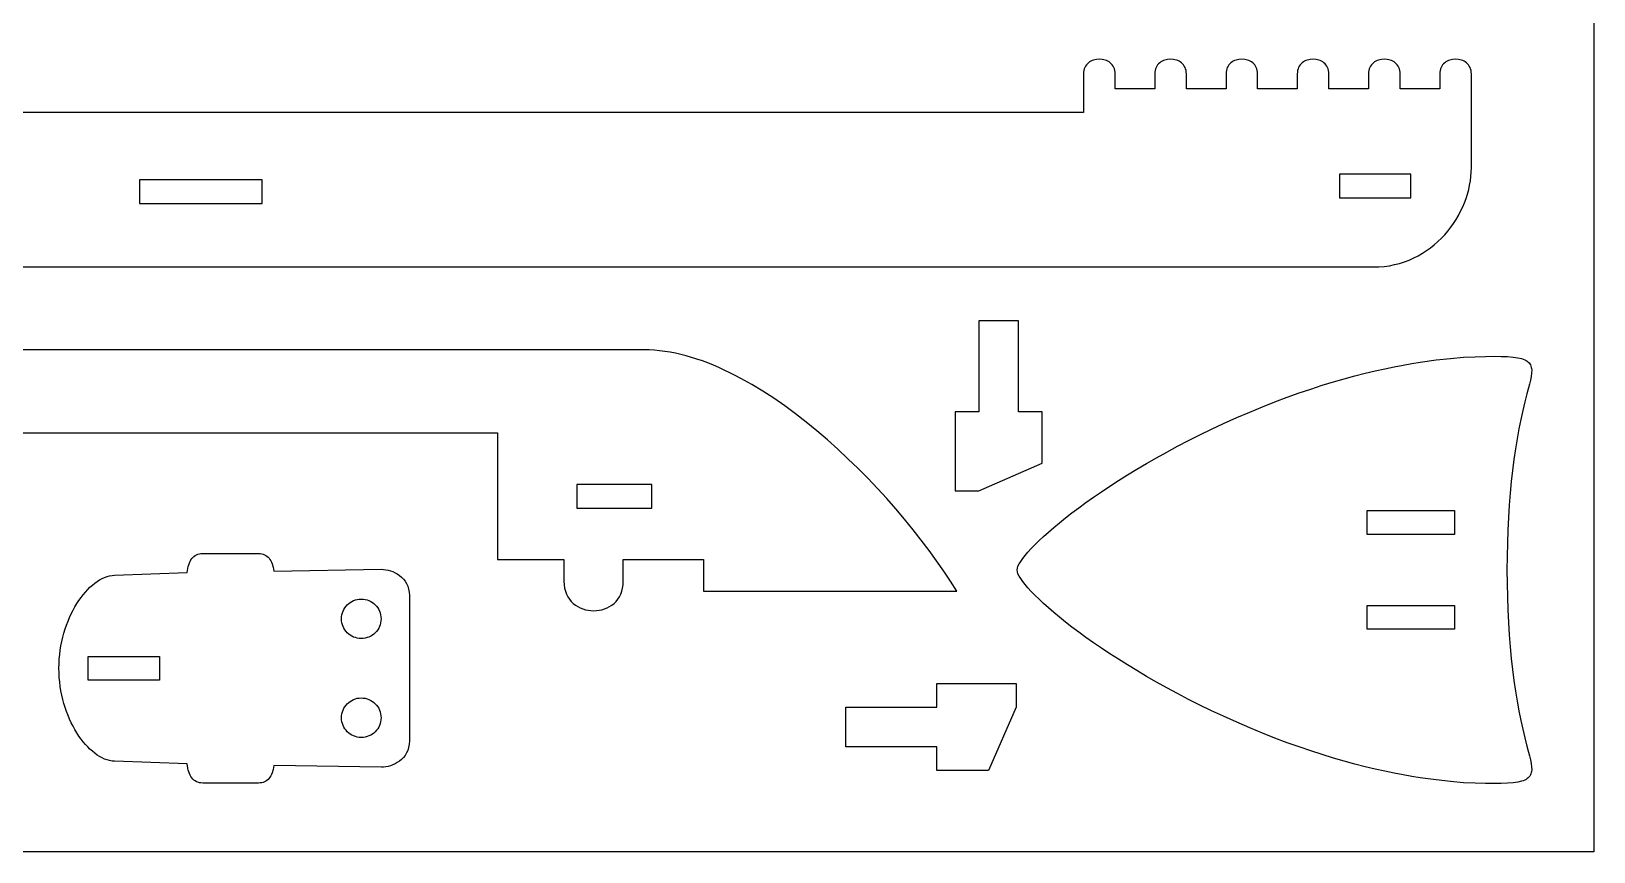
# Model space of a CAD drawing. Extents: x -4267 to 4267, y -2692 to 2692.
# Drawn here: x 1895 to 4267, y -2692 to -1446 of the extents above; entities that cross this region are included whole.
import ezdxf

# ---------------------------------------------------------------- set-up
doc = ezdxf.new("R2010")
doc.units = 0
doc.header["$MEASUREMENT"] = 0
doc.layers.get('0').update_dxf_attribs({"linetype": 'CONTINUOUS'})

msp = doc.modelspace()

# ---------------------------------------------------------------- linework, layer by layer
for p, q in [((4267, -48.1), (4267, -2692.4)), ((3499.8, -1494.4), (3498.2, -1495.9)), ((3501.6, -1493.1), (3499.8, -1494.4)), ((3503.5, -1492), (3501.6, -1493.1)), ((3505.4, -1491), (3503.5, -1492)), ((3507.5, -1490.2), (3505.4, -1491)), ((3509.7, -1489.6), (3507.5, -1490.2)), ((3511.9, -1489.1), (3509.7, -1489.6)), ((3516.3, -1488.8), (3511.9, -1489.1)), ((3520.8, -1489.1), (3516.3, -1488.8)), ((3523, -1489.6), (3520.8, -1489.1)), ((3525.2, -1490.2), (3523, -1489.6)), ((3527.2, -1491), (3525.2, -1490.2)), ((3529.2, -1492), (3527.2, -1491)), ((3531.1, -1493.1), (3529.2, -1492)), ((3532.9, -1494.4), (3531.1, -1493.1)), ((3534.5, -1495.9), (3532.9, -1494.4)), ((3608, -1494.4), (3606.4, -1495.9)), ((3609.7, -1493.1), (3608, -1494.4)), ((3611.6, -1492), (3609.7, -1493.1)), ((3613.6, -1491), (3611.6, -1492)), ((3615.7, -1490.2), (3613.6, -1491)), ((3617.8, -1489.6), (3615.7, -1490.2)), ((3620, -1489.1), (3617.8, -1489.6)), ((3624.5, -1488.8), (3620, -1489.1)), ((3629, -1489.1), (3624.5, -1488.8)), ((3631.2, -1489.6), (3629, -1489.1)), ((3633.3, -1490.2), (3631.2, -1489.6)), ((3635.4, -1491), (3633.3, -1490.2)), ((3637.4, -1492), (3635.4, -1491)), ((3639.3, -1493.1), (3637.4, -1492)), ((3641, -1494.4), (3639.3, -1493.1)), ((3642.7, -1495.9), (3641, -1494.4)), ((3716.2, -1494.4), (3714.6, -1495.9)), ((3717.9, -1493.1), (3716.2, -1494.4)), ((3719.8, -1492), (3717.9, -1493.1)), ((3721.8, -1491), (3719.8, -1492)), ((3723.9, -1490.2), (3721.8, -1491)), ((3726, -1489.6), (3723.9, -1490.2)), ((3728.2, -1489.1), (3726, -1489.6)), ((3732.7, -1488.8), (3728.2, -1489.1)), ((3737.2, -1489.1), (3732.7, -1488.8)), ((3739.4, -1489.6), (3737.2, -1489.1)), ((3741.5, -1490.2), (3739.4, -1489.6)), ((3743.6, -1491), (3741.5, -1490.2)), ((3745.6, -1492), (3743.6, -1491)), ((3747.5, -1493.1), (3745.6, -1492)), ((3749.2, -1494.4), (3747.5, -1493.1)), ((3750.8, -1495.9), (3749.2, -1494.4)), ((3824.3, -1494.4), (3822.7, -1495.9)), ((3826.1, -1493.1), (3824.3, -1494.4)), ((3828, -1492), (3826.1, -1493.1)), ((3830, -1491), (3828, -1492)), ((3832, -1490.2), (3830, -1491)), ((3834.2, -1489.6), (3832, -1490.2)), ((3836.4, -1489.1), (3834.2, -1489.6)), ((3840.9, -1488.8), (3836.4, -1489.1)), ((3845.4, -1489.1), (3840.9, -1488.8)), ((3847.6, -1489.6), (3845.4, -1489.1)), ((3849.7, -1490.2), (3847.6, -1489.6)), ((3851.8, -1491), (3849.7, -1490.2)), ((3853.8, -1492), (3851.8, -1491)), ((3855.6, -1493.1), (3853.8, -1492)), ((3857.4, -1494.4), (3855.6, -1493.1)), ((3859, -1495.9), (3857.4, -1494.4)), ((3932.5, -1494.4), (3930.9, -1495.9)), ((3934.3, -1493.1), (3932.5, -1494.4)), ((3936.2, -1492), (3934.3, -1493.1)), ((3938.1, -1491), (3936.2, -1492)), ((3940.2, -1490.2), (3938.1, -1491)), ((3942.4, -1489.6), (3940.2, -1490.2)), ((3944.6, -1489.1), (3942.4, -1489.6)), ((3949, -1488.8), (3944.6, -1489.1)), ((3953.5, -1489.1), (3949, -1488.8)), ((3955.7, -1489.6), (3953.5, -1489.1)), ((3957.9, -1490.2), (3955.7, -1489.6)), ((3960, -1491), (3957.9, -1490.2)), ((3961.9, -1492), (3960, -1491)), ((3963.8, -1493.1), (3961.9, -1492)), ((3965.6, -1494.4), (3963.8, -1493.1)), ((3967.2, -1495.9), (3965.6, -1494.4)), ((4040.7, -1494.4), (4039.1, -1495.9)), ((4042.5, -1493.1), (4040.7, -1494.4)), ((4044.3, -1492), (4042.5, -1493.1)), ((4046.3, -1491), (4044.3, -1492)), ((4048.4, -1490.2), (4046.3, -1491)), ((4050.5, -1489.6), (4048.4, -1490.2)), ((4052.7, -1489.1), (4050.5, -1489.6)), ((4057.2, -1488.8), (4052.7, -1489.1)), ((4061.7, -1489.1), (4057.2, -1488.8)), ((4063.9, -1489.6), (4061.7, -1489.1)), ((4066.1, -1490.2), (4063.9, -1489.6)), ((4068.1, -1491), (4066.1, -1490.2)), ((4070.1, -1492), (4068.1, -1491)), ((4072, -1493.1), (4070.1, -1492)), ((4073.8, -1494.4), (4072, -1493.1)), ((4075.4, -1495.9), (4073.8, -1494.4)), ((3492.4, -1508.6), (3492.3, -1511.3)), ((3492.3, -1511.3), (3492.3, -1570)), ((3492.8, -1506), (3492.4, -1508.6)), ((3493.5, -1503.6), (3492.8, -1506)), ((3494.4, -1501.5), (3493.5, -1503.6)), ((3495.5, -1499.4), (3494.4, -1501.5)), ((3496.7, -1497.6), (3495.5, -1499.4)), ((3498.2, -1495.9), (3496.7, -1497.6)), ((3535.9, -1497.6), (3534.5, -1495.9)), ((3537.2, -1499.4), (3535.9, -1497.6)), ((3538.3, -1501.5), (3537.2, -1499.4)), ((3539.2, -1503.6), (3538.3, -1501.5)), ((3539.8, -1506), (3539.2, -1503.6)), ((3540.2, -1508.6), (3539.8, -1506)), ((3540.4, -1511.3), (3540.2, -1508.6)), ((3540.4, -1534), (3540.4, -1511.3)), ((3600.6, -1508.6), (3600.5, -1511.3)), ((3600.5, -1511.3), (3600.5, -1534)), ((3601, -1506), (3600.6, -1508.6)), ((3601.7, -1503.6), (3601, -1506)), ((3602.5, -1501.5), (3601.7, -1503.6)), ((3603.6, -1499.4), (3602.5, -1501.5)), ((3604.9, -1497.6), (3603.6, -1499.4)), ((3606.4, -1495.9), (3604.9, -1497.6)), ((3644.1, -1497.6), (3642.7, -1495.9)), ((3645.4, -1499.4), (3644.1, -1497.6)), ((3646.5, -1501.5), (3645.4, -1499.4)), ((3647.4, -1503.6), (3646.5, -1501.5)), ((3648, -1506), (3647.4, -1503.6)), ((3648.4, -1508.6), (3648, -1506)), ((3648.6, -1511.3), (3648.4, -1508.6)), ((3648.6, -1534), (3648.6, -1511.3)), ((3708.8, -1508.6), (3708.7, -1511.3)), ((3708.7, -1511.3), (3708.7, -1534)), ((3709.2, -1506), (3708.8, -1508.6)), ((3709.8, -1503.6), (3709.2, -1506)), ((3710.7, -1501.5), (3709.8, -1503.6)), ((3711.8, -1499.4), (3710.7, -1501.5)), ((3713.1, -1497.6), (3711.8, -1499.4)), ((3714.6, -1495.9), (3713.1, -1497.6)), ((3752.3, -1497.6), (3750.8, -1495.9)), ((3753.6, -1499.4), (3752.3, -1497.6)), ((3754.7, -1501.5), (3753.6, -1499.4)), ((3755.5, -1503.6), (3754.7, -1501.5)), ((3756.2, -1506), (3755.5, -1503.6)), ((3756.6, -1508.6), (3756.2, -1506)), ((3756.7, -1511.3), (3756.6, -1508.6)), ((3756.7, -1534), (3756.7, -1511.3)), ((3817, -1508.6), (3816.8, -1511.3)), ((3816.8, -1511.3), (3816.8, -1534)), ((3817.4, -1506), (3817, -1508.6)), ((3818, -1503.6), (3817.4, -1506)), ((3818.9, -1501.5), (3818, -1503.6)), ((3820, -1499.4), (3818.9, -1501.5)), ((3821.3, -1497.6), (3820, -1499.4)), ((3822.7, -1495.9), (3821.3, -1497.6)), ((3860.5, -1497.6), (3859, -1495.9)), ((3861.8, -1499.4), (3860.5, -1497.6)), ((3862.8, -1501.5), (3861.8, -1499.4)), ((3863.7, -1503.6), (3862.8, -1501.5)), ((3864.4, -1506), (3863.7, -1503.6)), ((3864.8, -1508.6), (3864.4, -1506)), ((3864.9, -1511.3), (3864.8, -1508.6)), ((3864.9, -1534), (3864.9, -1511.3)), ((3925.1, -1508.6), (3925, -1511.3)), ((3925, -1511.3), (3925, -1534)), ((3925.5, -1506), (3925.1, -1508.6)), ((3926.2, -1503.6), (3925.5, -1506)), ((3927.1, -1501.5), (3926.2, -1503.6)), ((3928.2, -1499.4), (3927.1, -1501.5)), ((3929.4, -1497.6), (3928.2, -1499.4)), ((3930.9, -1495.9), (3929.4, -1497.6)), ((3968.7, -1497.6), (3967.2, -1495.9)), ((3969.9, -1499.4), (3968.7, -1497.6)), ((3971, -1501.5), (3969.9, -1499.4)), ((3971.9, -1503.6), (3971, -1501.5)), ((3972.5, -1506), (3971.9, -1503.6)), ((3973, -1508.6), (3972.5, -1506)), ((3973.1, -1511.3), (3973, -1508.6)), ((3973.1, -1534), (3973.1, -1511.3)), ((4033.3, -1508.6), (4033.2, -1511.3)), ((4033.2, -1511.3), (4033.2, -1534)), ((4033.7, -1506), (4033.3, -1508.6)), ((4034.4, -1503.6), (4033.7, -1506)), ((4035.3, -1501.5), (4034.4, -1503.6)), ((4036.3, -1499.4), (4035.3, -1501.5)), ((4037.6, -1497.6), (4036.3, -1499.4)), ((4039.1, -1495.9), (4037.6, -1497.6)), ((4076.8, -1497.6), (4075.4, -1495.9)), ((4078.1, -1499.4), (4076.8, -1497.6)), ((4079.2, -1501.5), (4078.1, -1499.4)), ((4080.1, -1503.6), (4079.2, -1501.5)), ((4080.7, -1506), (4080.1, -1503.6)), ((4081.1, -1508.6), (4080.7, -1506)), ((4081.3, -1511.3), (4081.1, -1508.6)), ((4081.3, -1653.6), (4081.3, -1511.3)), ((3600.5, -1534), (3540.4, -1534)), ((3708.7, -1534), (3648.6, -1534)), ((3816.8, -1534), (3756.7, -1534)), ((3925, -1534), (3864.9, -1534)), ((4033.2, -1534), (3973.1, -1534)), ((3492.3, -1570), (1845.3, -1570)), ((4080.6, -1666.9), (4081.1, -1660.2)), ((4081.1, -1660.2), (4081.3, -1653.6)), ((2245.4, -1672.2), (2059.1, -1672.2)), ((2059.1, -1672.2), (2059.1, -1708.2)), ((2245.4, -1708.2), (2245.4, -1672.2)), ((3881, -1663.2), (3881, -1699.2)), ((3989.2, -1663.2), (3881, -1663.2)), ((3989.2, -1699.2), (3989.2, -1663.2)), ((4077.1, -1686.9), (4078.6, -1680.3)), ((4078.6, -1680.3), (4079.7, -1673.6)), ((4079.7, -1673.6), (4080.6, -1666.9)), ((3881, -1699.2), (3989.2, -1699.2)), ((4068, -1713.3), (4070.7, -1706.8)), ((4070.7, -1706.8), (4073.2, -1700.2)), ((4073.2, -1700.2), (4075.3, -1693.6)), ((4075.3, -1693.6), (4077.1, -1686.9)), ((2059.1, -1708.2), (2245.4, -1708.2)), ((4058, -1732.2), (4061.6, -1726)), ((4061.6, -1726), (4064.9, -1719.7)), ((4064.9, -1719.7), (4068, -1713.3)), ((4035.7, -1760.7), (4040.7, -1755.4)), ((4040.7, -1755.4), (4045.4, -1749.8)), ((4045.4, -1749.8), (4049.9, -1744.1)), ((4049.9, -1744.1), (4054.1, -1738.2)), ((4054.1, -1738.2), (4058, -1732.2)), ((4013.2, -1779.5), (4019.2, -1775.2)), ((4019.2, -1775.2), (4024.9, -1770.6)), ((4024.9, -1770.6), (4030.5, -1765.8)), ((4030.5, -1765.8), (4035.7, -1760.7)), ((3948.7, -1803.5), (3956.8, -1802.4)), ((3956.8, -1802.4), (3964.6, -1800.8)), ((3964.6, -1800.8), (3972.2, -1798.9)), ((3972.2, -1798.9), (3979.6, -1796.5)), ((3979.6, -1796.5), (3986.7, -1793.8)), ((3986.7, -1793.8), (3993.7, -1790.7)), ((3993.7, -1790.7), (4000.4, -1787.3)), ((4000.4, -1787.3), (4006.9, -1783.6)), ((4006.9, -1783.6), (4013.2, -1779.5)), ((1444, -1804.4), (3932.1, -1804.4)), ((3932.1, -1804.4), (3940.5, -1804.2)), ((3940.5, -1804.2), (3948.7, -1803.5)), ((3393.7, -1886), (3333.6, -1886)), ((3333.6, -1886), (3333.6, -2024.2)), ((3393.7, -2024.2), (3393.7, -1886)), ((2825.2, -1930.1), (325.2, -1930.1)), ((2833, -1930.3), (2825.2, -1930.1)), ((2840.8, -1930.7), (2833, -1930.3)), ((2848.8, -1931.5), (2840.8, -1930.7)), ((2856.7, -1932.5), (2848.8, -1931.5)), ((2864.8, -1933.8), (2856.7, -1932.5)), ((2872.8, -1935.4), (2864.8, -1933.8)), ((2881, -1937.2), (2872.8, -1935.4)), ((2889.1, -1939.3), (2881, -1937.2)), ((2897.3, -1941.7), (2889.1, -1939.3)), ((2905.5, -1944.3), (2897.3, -1941.7)), ((2913.8, -1947.1), (2905.5, -1944.3)), ((4027.7, -1945.6), (4049.7, -1943.2)), ((4049.7, -1943.2), (4069.5, -1941.5)), ((4069.5, -1941.5), (4087.2, -1940.6)), ((4087.2, -1940.6), (4102.6, -1940.1)), ((4102.6, -1940.1), (4115.7, -1940)), ((4115.7, -1940), (4126.4, -1940.1)), ((4126.4, -1940.1), (4136, -1940.5)), ((4136, -1940.5), (4144.4, -1941.2)), ((4144.4, -1941.2), (4151.5, -1942.2)), ((4151.5, -1942.2), (4157.4, -1943.6)), ((4157.4, -1943.6), (4159.9, -1944.4)), ((4159.9, -1944.4), (4162.2, -1945.4)), ((2922.1, -1950.2), (2913.8, -1947.1)), ((2930.4, -1953.6), (2922.1, -1950.2)), ((2938.7, -1957.1), (2930.4, -1953.6)), ((2947, -1960.9), (2938.7, -1957.1)), ((2955.4, -1964.9), (2947, -1960.9)), ((2963.7, -1969.1), (2955.4, -1964.9)), ((3904.3, -1969.8), (3919.9, -1965.8)), ((3919.9, -1965.8), (3935, -1962.2)), ((3935, -1962.2), (3949.7, -1958.9)), ((3949.7, -1958.9), (3963.9, -1956)), ((3963.9, -1956), (3977.7, -1953.3)), ((3977.7, -1953.3), (3990.9, -1951)), ((3990.9, -1951), (4003.7, -1949)), ((4003.7, -1949), (4027.7, -1945.6)), ((4162.2, -1945.4), (4164.2, -1946.4)), ((4164.2, -1946.4), (4166, -1947.6)), ((4166, -1947.6), (4167.6, -1948.8)), ((4167.6, -1948.8), (4168.9, -1950.2)), ((4168.9, -1950.2), (4170.1, -1951.6)), ((4170.1, -1951.6), (4171, -1953.2)), ((4171, -1953.2), (4171.7, -1954.9)), ((4171.7, -1954.9), (4172.2, -1956.8)), ((4172.7, -1965.4), (4172.1, -1970.5)), ((4172.2, -1956.8), (4172.6, -1958.7)), ((4172.6, -1958.7), (4172.8, -1960.8)), ((4172.8, -1960.8), (4172.7, -1965.4)), ((2972.1, -1973.5), (2963.7, -1969.1)), ((2988.8, -1982.9), (2972.1, -1973.5)), ((3005.5, -1993), (2988.8, -1982.9)), ((3819.8, -1995.7), (3837.5, -1989.7)), ((3837.5, -1989.7), (3854.9, -1984.1)), ((3854.9, -1984.1), (3871.8, -1978.9)), ((3871.8, -1978.9), (3888.3, -1974.1)), ((3888.3, -1974.1), (3904.3, -1969.8)), ((4169.5, -1982.5), (4165.6, -1997)), ((4171, -1976.2), (4169.5, -1982.5)), ((4172.1, -1970.5), (4171, -1976.2)), ((3022.2, -2003.8), (3005.5, -1993)), ((3038.7, -2015.3), (3022.2, -2003.8)), ((3055.2, -2027.4), (3038.7, -2015.3)), ((3764.1, -2016.7), (3783, -2009.2)), ((3783, -2009.2), (3801.6, -2002.2)), ((3801.6, -2002.2), (3819.8, -1995.7)), ((4162.3, -2009.4), (4159.2, -2022.5)), ((4165.6, -1997), (4162.3, -2009.4)), ((3071.5, -2040.1), (3055.2, -2027.4)), ((3333.6, -2024.2), (3297.5, -2024.2)), ((3297.5, -2024.2), (3297.5, -2144.4)), ((3429.7, -2024.2), (3393.7, -2024.2)), ((3429.7, -2102.4), (3429.7, -2024.2)), ((3705, -2042.3), (3725, -2033.2)), ((3725, -2033.2), (3744.8, -2024.7)), ((3744.8, -2024.7), (3764.1, -2016.7)), ((4156.2, -2036.1), (4153.4, -2050.4)), ((4159.2, -2022.5), (4156.2, -2036.1)), ((391.2, -2056.4), (2602.8, -2056.4)), ((2602.8, -2056.4), (2602.8, -2248.7)), ((3087.6, -2053.3), (3071.5, -2040.1)), ((3103.6, -2066.9), (3087.6, -2053.3)), ((3652, -2068), (3669.2, -2059.4)), ((3669.2, -2059.4), (3686.8, -2050.8)), ((3686.8, -2050.8), (3705, -2042.3)), ((4153.4, -2050.4), (4150.7, -2065.2)), ((3119.3, -2081), (3103.6, -2066.9)), ((3134.8, -2095.5), (3119.3, -2081)), ((3603.3, -2094.2), (3619, -2085.5)), ((3619, -2085.5), (3635.3, -2076.7)), ((3635.3, -2076.7), (3652, -2068)), ((4148.2, -2080.7), (4145.9, -2096.6)), ((4150.7, -2065.2), (4148.2, -2080.7)), ((3150, -2110.3), (3134.8, -2095.5)), ((3164.9, -2125.3), (3150, -2110.3)), ((3333.6, -2144.4), (3429.7, -2102.4)), ((3573.3, -2111.6), (3588.1, -2102.9)), ((3588.1, -2102.9), (3603.3, -2094.2)), ((4145.9, -2096.6), (4143.7, -2113.2)), ((2837.2, -2134.5), (2723, -2134.5)), ((2723, -2134.5), (2723, -2170.5)), ((2837.2, -2170.5), (2837.2, -2134.5)), ((3179.4, -2140.6), (3164.9, -2125.3)), ((3532.3, -2137.3), (3545.5, -2128.8)), ((3545.5, -2128.8), (3559.1, -2120.2)), ((3559.1, -2120.2), (3573.3, -2111.6)), ((4141.8, -2130.3), (4140.1, -2147.9)), ((4143.7, -2113.2), (4141.8, -2130.3)), ((3193.6, -2156.1), (3179.4, -2140.6)), ((3207.4, -2171.8), (3193.6, -2156.1)), ((3297.5, -2144.4), (3333.6, -2144.4)), ((3496.1, -2162), (3507.6, -2153.9)), ((3507.6, -2153.9), (3519.7, -2145.7)), ((3519.7, -2145.7), (3532.3, -2137.3)), ((4140.1, -2147.9), (4138.7, -2166.1)), ((2723, -2170.5), (2837.2, -2170.5)), ((3220.7, -2187.5), (3207.4, -2171.8)), ((3465, -2185.4), (3474.8, -2177.8)), ((3474.8, -2177.8), (3485.2, -2170)), ((3485.2, -2170), (3496.1, -2162)), ((3923.2, -2174.4), (4055.4, -2174.4)), ((3923.2, -2210.4), (3923.2, -2174.4)), ((4055.4, -2174.4), (4055.4, -2210.4)), ((4138.7, -2166.1), (4137.4, -2184.7)), ((3233.6, -2203.3), (3220.7, -2187.5)), ((3246, -2219.2), (3233.6, -2203.3)), ((3439.1, -2206.9), (3447.1, -2200)), ((3447.1, -2200), (3455.7, -2192.8)), ((3455.7, -2192.8), (3465, -2185.4)), ((4136.5, -2203.9), (4135.8, -2223.6)), ((4137.4, -2184.7), (4136.5, -2203.9)), ((3258, -2234.9), (3246, -2219.2)), ((3413, -2231.8), (3418.6, -2226.1)), ((3418.6, -2226.1), (3424.8, -2220)), ((3424.8, -2220), (3431.6, -2213.6)), ((3431.6, -2213.6), (3439.1, -2206.9)), ((4055.4, -2210.4), (3923.2, -2210.4)), ((4135.8, -2223.6), (4135.3, -2243.8)), ((2134.9, -2253.9), (2136, -2251.5)), ((2136, -2251.5), (2137.2, -2249.3)), ((2137.2, -2249.3), (2138.6, -2247.3)), ((2138.6, -2247.3), (2140.2, -2245.5)), ((2140.2, -2245.5), (2141.8, -2244)), ((2141.8, -2244), (2143.7, -2242.6)), ((2143.7, -2242.6), (2145.7, -2241.5)), ((2145.7, -2241.5), (2147.8, -2240.6)), ((2147.8, -2240.6), (2150.1, -2240)), ((2150.1, -2240), (2152.5, -2239.6)), ((2152.5, -2239.6), (2155.1, -2239.5)), ((2155.1, -2239.5), (2239.9, -2239.5)), ((2239.9, -2239.5), (2242.3, -2239.6)), ((2242.3, -2239.6), (2244.7, -2239.9)), ((2244.7, -2239.9), (2246.9, -2240.5)), ((2246.9, -2240.5), (2248.9, -2241.3)), ((2248.9, -2241.3), (2250.8, -2242.3)), ((2250.8, -2242.3), (2252.6, -2243.6)), ((2252.6, -2243.6), (2254.3, -2245)), ((2254.3, -2245), (2255.8, -2246.6)), ((2255.8, -2246.6), (2257.1, -2248.5)), ((2257.1, -2248.5), (2258.4, -2250.5)), ((2258.4, -2250.5), (2259.5, -2252.7)), ((2259.5, -2252.7), (2260.5, -2255)), ((2602.8, -2248.7), (2703.5, -2248.7)), ((2703.5, -2248.7), (2703.5, -2281.7)), ((2793.7, -2281.7), (2793.7, -2248.7)), ((2793.7, -2248.7), (2915.3, -2248.7)), ((2915.3, -2248.7), (2915.3, -2296.8)), ((3269.3, -2250.6), (3258, -2234.9)), ((3280.1, -2266.2), (3269.3, -2250.6)), ((3394.6, -2255.3), (3397, -2251.4)), ((3397, -2251.4), (3400, -2247.1)), ((3400, -2247.1), (3403.7, -2242.4)), ((3403.7, -2242.4), (3408, -2237.3)), ((3408, -2237.3), (3413, -2231.8)), ((4135.3, -2243.8), (4135.2, -2264.5)), ((2002.5, -2277.6), (2006.2, -2275.9)), ((2006.2, -2275.9), (2010, -2274.6)), ((2010, -2274.6), (2013.8, -2273.5)), ((2013.8, -2273.5), (2017.6, -2272.9)), ((2017.6, -2272.9), (2021.4, -2272.5)), ((2021.4, -2272.5), (2131.6, -2268.5)), ((2131.6, -2268.5), (2132.5, -2262.2)), ((2132.5, -2262.2), (2133.2, -2259.2)), ((2133.2, -2259.2), (2134, -2256.5)), ((2134, -2256.5), (2134.9, -2253.9)), ((2260.5, -2255), (2262, -2260.3)), ((2262, -2260.3), (2263, -2266.1)), ((2263, -2266.1), (2426.7, -2263.5)), ((2426.7, -2263.5), (2429.8, -2263.7)), ((2429.8, -2263.7), (2433.1, -2264.1)), ((2433.1, -2264.1), (2436.6, -2264.8)), ((2436.6, -2264.8), (2440.1, -2265.8)), ((2440.1, -2265.8), (2443.6, -2267)), ((2443.6, -2267), (2447.1, -2268.6)), ((2447.1, -2268.6), (2450.6, -2270.6)), ((2450.6, -2270.6), (2453.8, -2272.8)), ((2453.8, -2272.8), (2457, -2275.4)), ((2457, -2275.4), (2459.8, -2278.3)), ((3290.4, -2281.6), (3280.1, -2266.2)), ((3391.5, -2264.5), (3391.9, -2261.9)), ((3391.9, -2267.1), (3391.5, -2264.5)), ((3391.9, -2261.9), (3392.9, -2258.8)), ((3392.9, -2270.2), (3391.9, -2267.1)), ((3392.9, -2258.8), (3394.6, -2255.3)), ((3394.6, -2273.7), (3392.9, -2270.2)), ((3397, -2277.6), (3394.6, -2273.7)), ((4135.2, -2264.5), (4135.3, -2285.2)), ((1973.7, -2302.1), (1977, -2298.1)), ((1977, -2298.1), (1980.5, -2294.3)), ((1980.5, -2294.3), (1984, -2290.8)), ((1984, -2290.8), (1987.6, -2287.6)), ((1987.6, -2287.6), (1991.3, -2284.7)), ((1991.3, -2284.7), (1995, -2282)), ((1995, -2282), (1998.7, -2279.7)), ((1998.7, -2279.7), (2002.5, -2277.6)), ((2459.8, -2278.3), (2462.4, -2281.6)), ((2462.4, -2281.6), (2464.6, -2285.2)), ((2464.6, -2285.2), (2466.4, -2289.2)), ((2466.4, -2289.2), (2467.8, -2293.5)), ((2467.8, -2293.5), (2468.7, -2298.3)), ((2468.7, -2298.3), (2469, -2303.4)), ((2703.5, -2281.7), (2703.8, -2287.1)), ((2703.8, -2287.1), (2704.5, -2292.2)), ((2704.5, -2292.2), (2705.7, -2296.9)), ((2705.7, -2296.9), (2707.4, -2301.2)), ((2789.8, -2301.2), (2791.4, -2296.9)), ((2791.4, -2296.9), (2792.6, -2292.2)), ((2792.6, -2292.2), (2793.4, -2287.1)), ((2793.4, -2287.1), (2793.7, -2281.7)), ((2915.3, -2296.8), (3300, -2296.8)), ((3300, -2296.8), (3290.4, -2281.6)), ((3400, -2281.9), (3397, -2277.6)), ((3403.7, -2286.6), (3400, -2281.9)), ((3408, -2291.7), (3403.7, -2286.6)), ((3413, -2297.2), (3408, -2291.7)), ((3418.6, -2302.9), (3413, -2297.2)), ((4135.3, -2285.2), (4135.8, -2305.4)), ((1958.3, -2325.6), (1961.2, -2320.5)), ((1961.2, -2320.5), (1964.1, -2315.6)), ((1964.1, -2315.6), (1967.2, -2310.9)), ((1967.2, -2310.9), (1970.4, -2306.4)), ((1970.4, -2306.4), (1973.7, -2302.1)), ((2368.2, -2326.9), (2369.4, -2324.3)), ((2369.4, -2324.3), (2370.9, -2321.8)), ((2370.9, -2321.8), (2372.7, -2319.5)), ((2372.7, -2319.5), (2374.6, -2317.4)), ((2374.6, -2317.4), (2376.8, -2315.5)), ((2376.8, -2315.5), (2379.1, -2313.7)), ((2379.1, -2313.7), (2381.5, -2312.2)), ((2381.5, -2312.2), (2384.2, -2311)), ((2384.2, -2311), (2386.9, -2309.9)), ((2386.9, -2309.9), (2389.8, -2309.2)), ((2389.8, -2309.2), (2392.8, -2308.7)), ((2392.8, -2308.7), (2395.9, -2308.6)), ((2395.9, -2308.6), (2398.9, -2308.7)), ((2398.9, -2308.7), (2401.9, -2309.2)), ((2401.9, -2309.2), (2404.8, -2309.9)), ((2404.8, -2309.9), (2407.6, -2311)), ((2407.6, -2311), (2410.2, -2312.2)), ((2410.2, -2312.2), (2412.7, -2313.7)), ((2412.7, -2313.7), (2415, -2315.5)), ((2415, -2315.5), (2417.1, -2317.4)), ((2417.1, -2317.4), (2419.1, -2319.5)), ((2419.1, -2319.5), (2420.8, -2321.8)), ((2420.8, -2321.8), (2422.3, -2324.3)), ((2422.3, -2324.3), (2423.6, -2326.9)), ((2469, -2303.4), (2469, -2524.1)), ((2707.4, -2301.2), (2709.4, -2305.3)), ((2709.4, -2305.3), (2711.8, -2308.9)), ((2711.8, -2308.9), (2714.6, -2312.2)), ((2714.6, -2312.2), (2717.6, -2315.2)), ((2717.6, -2315.2), (2720.9, -2317.8)), ((2720.9, -2317.8), (2724.4, -2320.1)), ((2724.4, -2320.1), (2728.1, -2322)), ((2728.1, -2322), (2732, -2323.6)), ((2732, -2323.6), (2736.1, -2324.8)), ((2761.1, -2324.8), (2765.1, -2323.6)), ((2765.1, -2323.6), (2769, -2322)), ((2769, -2322), (2772.8, -2320.1)), ((2772.8, -2320.1), (2776.3, -2317.8)), ((2776.3, -2317.8), (2779.6, -2315.2)), ((2779.6, -2315.2), (2782.6, -2312.2)), ((2782.6, -2312.2), (2785.3, -2308.9)), ((2785.3, -2308.9), (2787.7, -2305.3)), ((2787.7, -2305.3), (2789.8, -2301.2)), ((3424.8, -2309), (3418.6, -2302.9)), ((3431.6, -2315.4), (3424.8, -2309)), ((3439.1, -2322.1), (3431.6, -2315.4)), ((3447.1, -2329), (3439.1, -2322.1)), ((3923.2, -2318.6), (4055.4, -2318.6)), ((3923.2, -2354.6), (3923.2, -2318.6)), ((4055.4, -2318.6), (4055.4, -2354.6)), ((4135.8, -2305.4), (4136.5, -2325.1)), ((1946.4, -2354.1), (1948.4, -2348.1)), ((1948.4, -2348.1), (1950.7, -2342.2)), ((1950.7, -2342.2), (1953.1, -2336.5)), ((1953.1, -2336.5), (1955.6, -2331)), ((1955.6, -2331), (1958.3, -2325.6)), ((2365.8, -2338.6), (2366, -2335.6)), ((2366, -2341.7), (2365.8, -2338.6)), ((2366, -2335.6), (2366.4, -2332.6)), ((2366.4, -2344.7), (2366, -2341.7)), ((2366.4, -2332.6), (2367.2, -2329.7)), ((2367.2, -2347.6), (2366.4, -2344.7)), ((2367.2, -2329.7), (2368.2, -2326.9)), ((2368.2, -2350.3), (2367.2, -2347.6)), ((2423.6, -2326.9), (2424.6, -2329.7)), ((2424.6, -2347.6), (2423.6, -2350.3)), ((2424.6, -2329.7), (2425.3, -2332.6)), ((2425.3, -2344.7), (2424.6, -2347.6)), ((2425.3, -2332.6), (2425.8, -2335.6)), ((2425.8, -2341.7), (2425.3, -2344.7)), ((2425.8, -2335.6), (2425.9, -2338.6)), ((2425.9, -2338.6), (2425.8, -2341.7)), ((2736.1, -2324.8), (2740.2, -2325.7)), ((2740.2, -2325.7), (2744.4, -2326.2)), ((2744.4, -2326.2), (2748.6, -2326.4)), ((2748.6, -2326.4), (2752.8, -2326.2)), ((2752.8, -2326.2), (2757, -2325.7)), ((2757, -2325.7), (2761.1, -2324.8)), ((3455.7, -2336.2), (3447.1, -2329)), ((3465, -2343.6), (3455.7, -2336.2)), ((3474.8, -2351.2), (3465, -2343.6)), ((4136.5, -2325.1), (4137.4, -2344.3)), ((4137.4, -2344.3), (4138.7, -2362.9)), ((1941.3, -2373), (1942.8, -2366.6)), ((1942.8, -2366.6), (1944.5, -2360.3)), ((1944.5, -2360.3), (1946.4, -2354.1)), ((2369.4, -2353), (2368.2, -2350.3)), ((2370.9, -2355.4), (2369.4, -2353)), ((2372.7, -2357.8), (2370.9, -2355.4)), ((2374.6, -2359.9), (2372.7, -2357.8)), ((2376.8, -2361.8), (2374.6, -2359.9)), ((2379.1, -2363.6), (2376.8, -2361.8)), ((2381.5, -2365.1), (2379.1, -2363.6)), ((2384.2, -2366.3), (2381.5, -2365.1)), ((2386.9, -2367.3), (2384.2, -2366.3)), ((2389.8, -2368.1), (2386.9, -2367.3)), ((2392.8, -2368.5), (2389.8, -2368.1)), ((2395.9, -2368.7), (2392.8, -2368.5)), ((2398.9, -2368.5), (2395.9, -2368.7)), ((2401.9, -2368.1), (2398.9, -2368.5)), ((2404.8, -2367.3), (2401.9, -2368.1)), ((2407.6, -2366.3), (2404.8, -2367.3)), ((2410.2, -2365.1), (2407.6, -2366.3)), ((2412.7, -2363.6), (2410.2, -2365.1)), ((2415, -2361.8), (2412.7, -2363.6)), ((2417.1, -2359.9), (2415, -2361.8)), ((2419.1, -2357.8), (2417.1, -2359.9)), ((2420.8, -2355.4), (2419.1, -2357.8)), ((2422.3, -2353), (2420.8, -2355.4)), ((2423.6, -2350.3), (2422.3, -2353)), ((3485.2, -2359), (3474.8, -2351.2)), ((3496.1, -2367), (3485.2, -2359)), ((3507.6, -2375.1), (3496.1, -2367)), ((4055.4, -2354.6), (3923.2, -2354.6)), ((4138.7, -2362.9), (4140.1, -2381.1)), ((1937.4, -2399.8), (1938, -2393)), ((1938, -2393), (1938.9, -2386.2)), ((1938.9, -2386.2), (1940, -2379.6)), ((1940, -2379.6), (1941.3, -2373)), ((1981.1, -2431.8), (1981.1, -2395.7)), ((1981.1, -2395.7), (2089.3, -2395.7)), ((2089.3, -2395.7), (2089.3, -2431.8)), ((3519.7, -2383.3), (3507.6, -2375.1)), ((3532.3, -2391.7), (3519.7, -2383.3)), ((3545.5, -2400.2), (3532.3, -2391.7)), ((4140.1, -2381.1), (4141.8, -2398.7)), ((1936.9, -2413.8), (1937, -2406.8)), ((1937, -2420.8), (1936.9, -2413.8)), ((1937, -2406.8), (1937.4, -2399.8)), ((3559.1, -2408.8), (3545.5, -2400.2)), ((3573.3, -2417.4), (3559.1, -2408.8)), ((3588.1, -2426.1), (3573.3, -2417.4)), ((4141.8, -2398.7), (4143.7, -2415.8)), ((4143.7, -2415.8), (4145.9, -2432.4)), ((1937.4, -2427.7), (1937, -2420.8)), ((1938, -2434.5), (1937.4, -2427.7)), ((1938.9, -2441.3), (1938, -2434.5)), ((1940, -2448), (1938.9, -2441.3)), ((2089.3, -2431.8), (1981.1, -2431.8)), ((3269.8, -2436.8), (3390, -2436.8)), ((3269.8, -2472.8), (3269.8, -2436.8)), ((3390, -2436.8), (3390, -2472.8)), ((3603.3, -2434.8), (3588.1, -2426.1)), ((3619, -2443.5), (3603.3, -2434.8)), ((4145.9, -2432.4), (4148.2, -2448.3)), ((1941.3, -2454.5), (1940, -2448)), ((1942.8, -2461), (1941.3, -2454.5)), ((1944.5, -2467.3), (1942.8, -2461)), ((2374.6, -2467.6), (2376.8, -2465.7)), ((2376.8, -2465.7), (2379.1, -2464)), ((2379.1, -2464), (2381.5, -2462.5)), ((2381.5, -2462.5), (2384.2, -2461.2)), ((2384.2, -2461.2), (2386.9, -2460.2)), ((2386.9, -2460.2), (2389.8, -2459.4)), ((2389.8, -2459.4), (2392.8, -2459)), ((2392.8, -2459), (2395.9, -2458.8)), ((2395.9, -2458.8), (2398.9, -2459)), ((2398.9, -2459), (2401.9, -2459.4)), ((2401.9, -2459.4), (2404.8, -2460.2)), ((2404.8, -2460.2), (2407.6, -2461.2)), ((2407.6, -2461.2), (2410.2, -2462.5)), ((2410.2, -2462.5), (2412.7, -2464)), ((2412.7, -2464), (2415, -2465.7)), ((2415, -2465.7), (2417.1, -2467.6)), ((3635.3, -2452.3), (3619, -2443.5)), ((3652, -2461), (3635.3, -2452.3)), ((3669.2, -2469.6), (3652, -2461)), ((4148.2, -2448.3), (4150.7, -2463.8)), ((4150.7, -2463.8), (4153.4, -2478.6)), ((1946.4, -2473.4), (1944.5, -2467.3)), ((1948.4, -2479.5), (1946.4, -2473.4)), ((1950.7, -2485.3), (1948.4, -2479.5)), ((1953.1, -2491), (1950.7, -2485.3)), ((2365.8, -2488.9), (2366, -2485.8)), ((2366, -2492), (2365.8, -2488.9)), ((2366, -2485.8), (2366.4, -2482.8)), ((2366.4, -2482.8), (2367.2, -2479.9)), ((2367.2, -2479.9), (2368.2, -2477.2)), ((2368.2, -2477.2), (2369.4, -2474.6)), ((2369.4, -2474.6), (2370.9, -2472.1)), ((2370.9, -2472.1), (2372.7, -2469.8)), ((2372.7, -2469.8), (2374.6, -2467.6)), ((2417.1, -2467.6), (2419.1, -2469.8)), ((2419.1, -2469.8), (2420.8, -2472.1)), ((2420.8, -2472.1), (2422.3, -2474.6)), ((2422.3, -2474.6), (2423.6, -2477.2)), ((2423.6, -2477.2), (2424.6, -2479.9)), ((2424.6, -2479.9), (2425.3, -2482.8)), ((2425.3, -2482.8), (2425.8, -2485.8)), ((2425.8, -2485.8), (2425.9, -2488.9)), ((2425.9, -2488.9), (2425.8, -2492)), ((3131.6, -2472.8), (3269.8, -2472.8)), ((3131.6, -2532.9), (3131.6, -2472.8)), ((3390, -2472.8), (3347.9, -2569)), ((3686.8, -2478.2), (3669.2, -2469.6)), ((3705, -2486.7), (3686.8, -2478.2)), ((3725, -2495.8), (3705, -2486.7)), ((4153.4, -2478.6), (4156.2, -2492.9)), ((1955.6, -2496.5), (1953.1, -2491)), ((1958.3, -2501.9), (1955.6, -2496.5)), ((1961.2, -2507), (1958.3, -2501.9)), ((1964.1, -2512), (1961.2, -2507)), ((1967.2, -2516.7), (1964.1, -2512)), ((2366.4, -2494.9), (2366, -2492)), ((2367.2, -2497.8), (2366.4, -2494.9)), ((2368.2, -2500.6), (2367.2, -2497.8)), ((2369.4, -2503.2), (2368.2, -2500.6)), ((2370.9, -2505.7), (2369.4, -2503.2)), ((2372.7, -2508), (2370.9, -2505.7)), ((2374.6, -2510.1), (2372.7, -2508)), ((2376.8, -2512.1), (2374.6, -2510.1)), ((2379.1, -2513.8), (2376.8, -2512.1)), ((2381.5, -2515.3), (2379.1, -2513.8)), ((2412.7, -2513.8), (2410.2, -2515.3)), ((2415, -2512.1), (2412.7, -2513.8)), ((2417.1, -2510.1), (2415, -2512.1)), ((2419.1, -2508), (2417.1, -2510.1)), ((2420.8, -2505.7), (2419.1, -2508)), ((2422.3, -2503.2), (2420.8, -2505.7)), ((2423.6, -2500.6), (2422.3, -2503.2)), ((2424.6, -2497.8), (2423.6, -2500.6)), ((2425.3, -2494.9), (2424.6, -2497.8)), ((2425.8, -2492), (2425.3, -2494.9)), ((3744.8, -2504.3), (3725, -2495.8)), ((3764.1, -2512.3), (3744.8, -2504.3)), ((3783, -2519.8), (3764.1, -2512.3)), ((4156.2, -2492.9), (4159.2, -2506.5)), ((4159.2, -2506.5), (4162.3, -2519.6)), ((1970.4, -2521.2), (1967.2, -2516.7)), ((1973.7, -2525.4), (1970.4, -2521.2)), ((1977, -2529.4), (1973.7, -2525.4)), ((1980.5, -2533.2), (1977, -2529.4)), ((1984, -2536.7), (1980.5, -2533.2)), ((1987.6, -2539.9), (1984, -2536.7)), ((2384.2, -2516.6), (2381.5, -2515.3)), ((2386.9, -2517.6), (2384.2, -2516.6)), ((2389.8, -2518.3), (2386.9, -2517.6)), ((2392.8, -2518.8), (2389.8, -2518.3)), ((2395.9, -2518.9), (2392.8, -2518.8)), ((2398.9, -2518.8), (2395.9, -2518.9)), ((2401.9, -2518.3), (2398.9, -2518.8)), ((2404.8, -2517.6), (2401.9, -2518.3)), ((2407.6, -2516.6), (2404.8, -2517.6)), ((2410.2, -2515.3), (2407.6, -2516.6)), ((2467.8, -2534), (2466.4, -2538.4)), ((2468.7, -2529.2), (2467.8, -2534)), ((2469, -2524.1), (2468.7, -2529.2)), ((3269.8, -2532.9), (3131.6, -2532.9)), ((3269.8, -2569), (3269.8, -2532.9)), ((3801.6, -2526.8), (3783, -2519.8)), ((3819.8, -2533.3), (3801.6, -2526.8)), ((3837.5, -2539.3), (3819.8, -2533.3)), ((4162.3, -2519.6), (4165.6, -2532)), ((4165.6, -2532), (4169.5, -2546.5)), ((1991.3, -2542.9), (1987.6, -2539.9)), ((1995, -2545.5), (1991.3, -2542.9)), ((1998.7, -2547.8), (1995, -2545.5)), ((2002.5, -2549.9), (1998.7, -2547.8)), ((2006.2, -2551.6), (2002.5, -2549.9)), ((2010, -2553), (2006.2, -2551.6)), ((2013.8, -2554), (2010, -2553)), ((2017.6, -2554.7), (2013.8, -2554)), ((2021.4, -2555), (2017.6, -2554.7)), ((2131.6, -2559), (2021.4, -2555)), ((2132.5, -2565.4), (2131.6, -2559)), ((2263, -2561.4), (2262, -2567.3)), ((2426.7, -2564), (2263, -2561.4)), ((2440.1, -2561.8), (2436.6, -2562.8)), ((2443.6, -2560.5), (2440.1, -2561.8)), ((2447.1, -2558.9), (2443.6, -2560.5)), ((2450.6, -2557), (2447.1, -2558.9)), ((2453.8, -2554.7), (2450.6, -2557)), ((2457, -2552.1), (2453.8, -2554.7)), ((2459.8, -2549.2), (2457, -2552.1)), ((2462.4, -2546), (2459.8, -2549.2)), ((2464.6, -2542.3), (2462.4, -2546)), ((2466.4, -2538.4), (2464.6, -2542.3)), ((3854.9, -2544.9), (3837.5, -2539.3)), ((3871.8, -2550.1), (3854.9, -2544.9)), ((3888.3, -2554.9), (3871.8, -2550.1)), ((3904.3, -2559.2), (3888.3, -2554.9)), ((3919.9, -2563.2), (3904.3, -2559.2)), ((4169.5, -2546.5), (4171, -2552.8)), ((4171, -2552.8), (4172.1, -2558.5)), ((4172.1, -2558.5), (4172.7, -2563.6)), ((2133.2, -2568.3), (2132.5, -2565.4)), ((2134, -2571.1), (2133.2, -2568.3)), ((2134.9, -2573.6), (2134, -2571.1)), ((2136, -2576), (2134.9, -2573.6)), ((2137.2, -2578.2), (2136, -2576)), ((2138.6, -2580.2), (2137.2, -2578.2)), ((2140.2, -2582), (2138.6, -2580.2)), ((2141.8, -2583.6), (2140.2, -2582)), ((2143.7, -2584.9), (2141.8, -2583.6)), ((2145.7, -2586), (2143.7, -2584.9)), ((2250.8, -2585.2), (2248.9, -2586.2)), ((2252.6, -2584), (2250.8, -2585.2)), ((2254.3, -2582.5), (2252.6, -2584)), ((2255.8, -2580.9), (2254.3, -2582.5)), ((2257.1, -2579.1), (2255.8, -2580.9)), ((2258.4, -2577.1), (2257.1, -2579.1)), ((2259.5, -2574.9), (2258.4, -2577.1)), ((2260.5, -2572.5), (2259.5, -2574.9)), ((2262, -2567.3), (2260.5, -2572.5)), ((2429.8, -2563.9), (2426.7, -2564)), ((2433.1, -2563.5), (2429.8, -2563.9)), ((2436.6, -2562.8), (2433.1, -2563.5)), ((3347.9, -2569), (3269.8, -2569)), ((3935, -2566.8), (3919.9, -2563.2)), ((3949.7, -2570.1), (3935, -2566.8)), ((3963.9, -2573), (3949.7, -2570.1)), ((3977.7, -2575.7), (3963.9, -2573)), ((3990.9, -2578), (3977.7, -2575.7)), ((4003.7, -2580), (3990.9, -2578)), ((4027.7, -2583.4), (4003.7, -2580)), ((4049.7, -2585.8), (4027.7, -2583.4)), ((4157.4, -2585.4), (4151.5, -2586.8)), ((4159.9, -2584.6), (4157.4, -2585.4)), ((4162.2, -2583.6), (4159.9, -2584.6)), ((4164.2, -2582.6), (4162.2, -2583.6)), ((4166, -2581.4), (4164.2, -2582.6)), ((4167.6, -2580.2), (4166, -2581.4)), ((4168.9, -2578.8), (4167.6, -2580.2)), ((4170.1, -2577.4), (4168.9, -2578.8)), ((4171, -2575.8), (4170.1, -2577.4)), ((4171.7, -2574.1), (4171, -2575.8)), ((4172.2, -2572.2), (4171.7, -2574.1)), ((4172.6, -2570.3), (4172.2, -2572.2)), ((4172.8, -2568.2), (4172.6, -2570.3)), ((4172.7, -2563.6), (4172.8, -2568.2)), ((2147.8, -2586.9), (2145.7, -2586)), ((2150.1, -2587.5), (2147.8, -2586.9)), ((2152.5, -2587.9), (2150.1, -2587.5)), ((2155.1, -2588), (2152.5, -2587.9)), ((2239.9, -2588), (2155.1, -2588)), ((2242.3, -2587.9), (2239.9, -2588)), ((2244.7, -2587.6), (2242.3, -2587.9)), ((2246.9, -2587), (2244.7, -2587.6)), ((2248.9, -2586.2), (2246.9, -2587)), ((4069.5, -2587.5), (4049.7, -2585.8)), ((4087.2, -2588.4), (4069.5, -2587.5)), ((4102.6, -2588.9), (4087.2, -2588.4)), ((4115.7, -2589), (4102.6, -2588.9)), ((4126.4, -2588.9), (4115.7, -2589)), ((4136, -2588.5), (4126.4, -2588.9)), ((4144.4, -2587.8), (4136, -2588.5)), ((4151.5, -2586.8), (4144.4, -2587.8)), ((4267, -2692.4), (60.1, -2692.4))]:
    msp.add_line(p, q)

doc.saveas('drawing.dxf')
